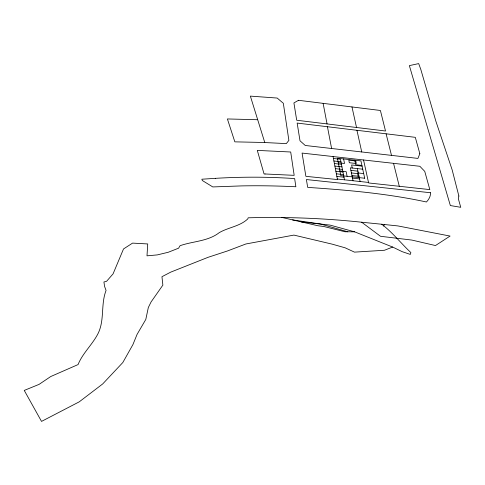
<?xml version="1.0" encoding="UTF-8"?>
<svg xmlns="http://www.w3.org/2000/svg" width="485" height="485" viewBox="0 0 485 485"><rect width="100%" height="100%" fill="white"/><g stroke="black" fill="none" stroke-linecap="round" stroke-linejoin="round"><path stroke-width="0.73" d="M383.562 226.083L384.441 224.525L397.924 225.931L450.068 236.068L435.475 245.549L411.856 240.069L380.507 236.286L361.671 222.221C323.998 218.22 286.041 216.777 248.162 217.801L247.793 218.905C239.996 226.343 228.368 227.338 219.281 232.624C207.956 241.439 193.133 241.124 180.074 245.689L178.595 248.181L168.253 252.267L157.292 254.904L146.997 255.831L147.725 243.949L132.569 243.112L123.517 248.95L113.066 273.873L106.585 281.3L103.929 281.973L104.578 286.423L106.063 290.448C100.662 304.283 104.711 319.833 98.188 333.286C92.617 344.423 82.662 353.068 78.067 364.575L50.773 376.518L39.073 384.375L24.25 390.419L41.522 421.404L79.243 401.835L102.693 383.938L122.826 362.513L132.914 344.599L137.079 334.383L145.803 319.439L148.331 307.496L151.084 301.943L162.869 285.113L161.948 276.705L170.781 272.109L208.035 257.329L227.465 250.963L245.871 243.979L293.904 235.092L332.176 244.149L345.138 247.817L354.48 252.133L384.478 250.26L392.662 247.053L402.198 251.679L410.304 254.419L410.868 252.582C400.968 243.294 392.577 232.479 381.731 224.24L361.671 222.221M392.662 247.053L354.596 231.824L345.017 231.769L323.762 226.483L317.875 225.743L281.639 217.365M257.693 119.728L227.398 118.952L234.843 141.85L263.331 142.469L286.32 143.608L288.878 140.377L283.331 103.275L277.19 98.055L250.369 96.115L264.774 142.529M381.731 224.24L384.441 224.525M336.857 176.419L343.98 177.201M352.498 178.134L359.567 178.904M337.354 179.038L368.503 182.433M363.55 159.977L368.618 182.954L429.819 189.605L424.745 171.369L419.858 166.288L302.076 153.072L305.877 176.328L337.457 179.565L333.062 156.558M335.371 168.647L342.44 169.435M350.897 170.374L357.918 171.156M339.87 170.95L346.169 171.648L347.102 176.304M363.683 173.588L357.439 172.896L358.421 177.546M335.862 171.223L342.95 172.011M351.431 172.945L358.47 173.727M336.36 173.818L343.465 174.6M351.958 175.534L359.015 176.31M338.269 162.766L344.526 163.469L343.61 158.928M361.907 165.421L355.705 164.724L354.747 160.189M362.065 166.143L351.607 164.967L352.237 168.022M334.395 163.53L341.434 164.324M334.88 166.082L341.937 166.87M362.731 169.192L350.37 167.816L353.031 180.741M301.209 221.887L330.006 225.088L354.596 231.824M333.425 158.468L340.434 159.262L344.495 179.814M333.91 160.99L340.931 161.784M292.576 219.893L320.621 224.046L347.769 231.788M393.547 163.342L399.282 186.276M386.102 133.811L391.492 155.382M351.977 106.942L356.524 127.494M356.948 130.295L361.731 151.957M357.378 168.598L360.125 181.517M323.119 103.347L327.054 123.924M327.442 126.724L331.601 148.495M430.534 192.733C430.735 196.225 428.813 199.541 426.454 201.99C387.382 193.563 347.502 190.035 307.684 187.386L306.399 179.547L430.534 192.733M458.871 196.013L458.325 198.698L460.75 207.307L450.353 205.555L409.364 65.627L418.682 63.596L420.798 69.391L435.894 121.292L452.159 169.877L458.871 196.013M419.84 153.678L417.931 158.413L305.241 145.47L300.003 140.789L297.159 123.075L415.305 137.334L419.84 153.678M298.53 100.298L293.916 102.929L296.705 120.244L385.52 131.011L380.398 110.477L298.53 100.298M215.552 178.328L201.845 179.214L202.336 180.517L212.788 186.937L241.591 185.9A2479.314 1383.408 86 0 1 286.453 186.355L295.868 186.755L294.65 178.577C268.32 176.789 241.888 176.752 215.552 178.328M265.071 173.976L264.064 173.969L257.299 150.398L290.703 151.999L294.177 175.346L265.071 173.976M364.696 178.231L340.773 175.612L337.384 158.219L360.925 160.893L364.696 178.231M355.76 160.996L348.806 160.208L349.327 162.73L356.299 163.518L355.76 160.996"/></g></svg>
